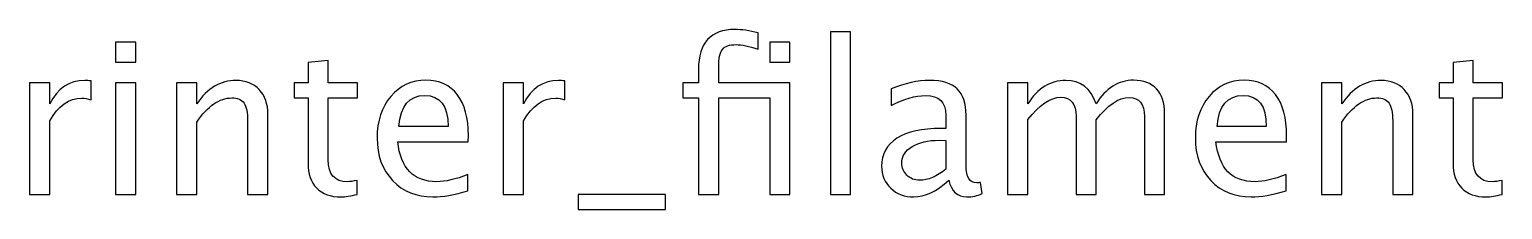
# Model space of a CAD drawing. Header units: centimetres. Extents: x -42.2 to 35.5, y -42.7 to 42.2.
# Drawn here: x 17.73 to 35.5, y 39.99 to 42.16 of the extents above; entities that cross this region are included whole.
import ezdxf

# ---------------------------------------------------------------- set-up
doc = ezdxf.new("R2010")
doc.units = ezdxf.units.CM
doc.header["$MEASUREMENT"] = 0
doc.layers.add('Layer 1', color=7, linetype='Continuous')

msp = doc.modelspace()

# ---------------------------------------------------------------- linework, layer by layer
at = {"layer": 'Layer 1'}
for points, knots in [([(25.80131, 40.17044), (25.80131, 40.17044), (25.80131, 41.33376), (25.80131, 41.33376), (25.80131, 41.33376), (25.80131, 41.33376), (25.61039, 41.33376), (25.61039, 41.33376), (25.61039, 41.33376), (25.61039, 41.33376), (25.61039, 41.51664), (25.61039, 41.51664), (25.61039, 41.51664), (25.61039, 41.51664), (25.80131, 41.51664), (25.80131, 41.51664), (25.80131, 41.51664), (25.80131, 41.51664), (25.80131, 41.67793), (25.80131, 41.67793), (25.80131, 41.67793), (25.80131, 41.99882), (25.94778, 42.15926), (26.24073, 42.15926), (26.24073, 42.15926), (26.32286, 42.15926), (26.41599, 42.14571), (26.52013, 42.11862), (26.52013, 42.11862), (26.52013, 42.11862), (26.52013, 41.92304), (26.52013, 41.92304), (26.52013, 41.92304), (26.40964, 41.9586), (26.32116, 41.97638), (26.2547, 41.97638), (26.2547, 41.97638), (26.17384, 41.97638), (26.11881, 41.95733), (26.0896, 41.91881), (26.0896, 41.91881), (26.05997, 41.88028), (26.04515, 41.80874), (26.04515, 41.70418), (26.04515, 41.70418), (26.04515, 41.70418), (26.04515, 41.51664), (26.04515, 41.51664), (26.04515, 41.51664), (26.04515, 41.51664), (26.90367, 41.51664), (26.90367, 41.51664), (26.90367, 41.51664), (26.90367, 41.51664), (26.90367, 40.17044), (26.90367, 40.17044), (26.90367, 40.17044), (26.90367, 40.17044), (26.65983, 40.17044), (26.65983, 40.17044), (26.65983, 40.17044), (26.65983, 40.17044), (26.65983, 41.33376), (26.65983, 41.33376), (26.65983, 41.33376), (26.65983, 41.33376), (26.04515, 41.33376), (26.04515, 41.33376), (26.04515, 41.33376), (26.04515, 41.33376), (26.04515, 40.17044), (26.04515, 40.17044), (26.04515, 40.17044), (26.04515, 40.17044), (25.80131, 40.17044), (25.80131, 40.17044)], [0, 0, 0, 0, 0.05, 0.05, 0.05, 0.05, 0.1, 0.1, 0.1, 0.1, 0.15, 0.15, 0.15, 0.15, 0.2, 0.2, 0.2, 0.2, 0.25, 0.25, 0.25, 0.25, 0.3, 0.3, 0.3, 0.3, 0.35, 0.35, 0.35, 0.35, 0.4, 0.4, 0.4, 0.4, 0.45, 0.45, 0.45, 0.45, 0.5, 0.5, 0.5, 0.5, 0.55, 0.55, 0.55, 0.55, 0.6, 0.6, 0.6, 0.6, 0.65, 0.65, 0.65, 0.65, 0.7, 0.7, 0.7, 0.7, 0.75, 0.75, 0.75, 0.75, 0.8, 0.8, 0.8, 0.8, 0.85, 0.85, 0.85, 0.85, 0.9, 0.9, 0.9, 0.9, 1, 1, 1, 1]), ([(27.39262, 40.17044), (27.39262, 40.17044), (27.39262, 42.12878), (27.39262, 42.12878), (27.39262, 42.12878), (27.39262, 42.12878), (27.63646, 42.12878), (27.63646, 42.12878), (27.63646, 42.12878), (27.63646, 42.12878), (27.63646, 40.17044), (27.63646, 40.17044), (27.63646, 40.17044), (27.63646, 40.17044), (27.39262, 40.17044), (27.39262, 40.17044)], [0, 0, 0, 0, 0.2, 0.2, 0.2, 0.2, 0.4, 0.4, 0.4, 0.4, 0.6, 0.6, 0.6, 0.6, 1, 1, 1, 1]), ([(18.7706, 41.76302), (18.7706, 41.76302), (18.7706, 42.00686), (18.7706, 42.00686), (18.7706, 42.00686), (18.7706, 42.00686), (19.01444, 42.00686), (19.01444, 42.00686), (19.01444, 42.00686), (19.01444, 42.00686), (19.01444, 41.76302), (19.01444, 41.76302), (19.01444, 41.76302), (19.01444, 41.76302), (18.7706, 41.76302), (18.7706, 41.76302)], [0, 0, 0, 0, 0.2, 0.2, 0.2, 0.2, 0.4, 0.4, 0.4, 0.4, 0.6, 0.6, 0.6, 0.6, 1, 1, 1, 1]), ([(26.65983, 41.76302), (26.65983, 41.76302), (26.65983, 42.00686), (26.65983, 42.00686), (26.65983, 42.00686), (26.65983, 42.00686), (26.90367, 42.00686), (26.90367, 42.00686), (26.90367, 42.00686), (26.90367, 42.00686), (26.90367, 41.76302), (26.90367, 41.76302), (26.90367, 41.76302), (26.90367, 41.76302), (26.65983, 41.76302), (26.65983, 41.76302)], [0, 0, 0, 0, 0.2, 0.2, 0.2, 0.2, 0.4, 0.4, 0.4, 0.4, 0.6, 0.6, 0.6, 0.6, 1, 1, 1, 1]), ([(21.68313, 40.17086), (21.60778, 40.15012), (21.54216, 40.13996), (21.4867, 40.13996), (21.4867, 40.13996), (21.36224, 40.13996), (21.2653, 40.17552), (21.19587, 40.24664), (21.19587, 40.24664), (21.12602, 40.31776), (21.09131, 40.4164), (21.09131, 40.54297), (21.09131, 40.54297), (21.09131, 40.54297), (21.09131, 41.33376), (21.09131, 41.33376), (21.09131, 41.33376), (21.09131, 41.33376), (20.92282, 41.33376), (20.92282, 41.33376), (20.92282, 41.33376), (20.92282, 41.33376), (20.92282, 41.51664), (20.92282, 41.51664), (20.92282, 41.51664), (20.92282, 41.51664), (21.09131, 41.51664), (21.09131, 41.51664), (21.09131, 41.51664), (21.09131, 41.51664), (21.09131, 41.76006), (21.09131, 41.76006), (21.09131, 41.76006), (21.09131, 41.76006), (21.33515, 41.78334), (21.33515, 41.78334), (21.33515, 41.78334), (21.33515, 41.78334), (21.33515, 41.51664), (21.33515, 41.51664), (21.33515, 41.51664), (21.33515, 41.51664), (21.68821, 41.51664), (21.68821, 41.51664), (21.68821, 41.51664), (21.68821, 41.51664), (21.68821, 41.33376), (21.68821, 41.33376), (21.68821, 41.33376), (21.68821, 41.33376), (21.33515, 41.33376), (21.33515, 41.33376), (21.33515, 41.33376), (21.33515, 41.33376), (21.33515, 40.587), (21.33515, 40.587), (21.33515, 40.587), (21.33515, 40.41089), (21.41177, 40.32284), (21.5646, 40.32284), (21.5646, 40.32284), (21.59719, 40.32284), (21.63656, 40.32834), (21.68313, 40.33893), (21.68313, 40.33893), (21.68313, 40.33893), (21.68313, 40.17086), (21.68313, 40.17086)], [0, 0, 0, 0, 0.05555556, 0.05555556, 0.05555556, 0.05555556, 0.11111111, 0.11111111, 0.11111111, 0.11111111, 0.16666667, 0.16666667, 0.16666667, 0.16666667, 0.22222222, 0.22222222, 0.22222222, 0.22222222, 0.27777778, 0.27777778, 0.27777778, 0.27777778, 0.33333333, 0.33333333, 0.33333333, 0.33333333, 0.38888889, 0.38888889, 0.38888889, 0.38888889, 0.44444444, 0.44444444, 0.44444444, 0.44444444, 0.5, 0.5, 0.5, 0.5, 0.55555556, 0.55555556, 0.55555556, 0.55555556, 0.61111111, 0.61111111, 0.61111111, 0.61111111, 0.66666667, 0.66666667, 0.66666667, 0.66666667, 0.72222222, 0.72222222, 0.72222222, 0.72222222, 0.77777778, 0.77777778, 0.77777778, 0.77777778, 0.83333333, 0.83333333, 0.83333333, 0.83333333, 0.88888889, 0.88888889, 0.88888889, 0.88888889, 1, 1, 1, 1]), ([(35.49436, 40.17086), (35.41901, 40.15012), (35.35339, 40.13996), (35.29793, 40.13996), (35.29793, 40.13996), (35.17347, 40.13996), (35.07653, 40.17552), (35.0071, 40.24664), (35.0071, 40.24664), (34.93725, 40.31776), (34.90254, 40.4164), (34.90254, 40.54297), (34.90254, 40.54297), (34.90254, 40.54297), (34.90254, 41.33376), (34.90254, 41.33376), (34.90254, 41.33376), (34.90254, 41.33376), (34.73405, 41.33376), (34.73405, 41.33376), (34.73405, 41.33376), (34.73405, 41.33376), (34.73405, 41.51664), (34.73405, 41.51664), (34.73405, 41.51664), (34.73405, 41.51664), (34.90254, 41.51664), (34.90254, 41.51664), (34.90254, 41.51664), (34.90254, 41.51664), (34.90254, 41.76006), (34.90254, 41.76006), (34.90254, 41.76006), (34.90254, 41.76006), (35.14638, 41.78334), (35.14638, 41.78334), (35.14638, 41.78334), (35.14638, 41.78334), (35.14638, 41.51664), (35.14638, 41.51664), (35.14638, 41.51664), (35.14638, 41.51664), (35.49944, 41.51664), (35.49944, 41.51664), (35.49944, 41.51664), (35.49944, 41.51664), (35.49944, 41.33376), (35.49944, 41.33376), (35.49944, 41.33376), (35.49944, 41.33376), (35.14638, 41.33376), (35.14638, 41.33376), (35.14638, 41.33376), (35.14638, 41.33376), (35.14638, 40.587), (35.14638, 40.587), (35.14638, 40.587), (35.14638, 40.41089), (35.223, 40.32284), (35.37583, 40.32284), (35.37583, 40.32284), (35.40842, 40.32284), (35.44779, 40.32834), (35.49436, 40.33893), (35.49436, 40.33893), (35.49436, 40.33893), (35.49436, 40.17086), (35.49436, 40.17086)], [0, 0, 0, 0, 0.05555556, 0.05555556, 0.05555556, 0.05555556, 0.11111111, 0.11111111, 0.11111111, 0.11111111, 0.16666667, 0.16666667, 0.16666667, 0.16666667, 0.22222222, 0.22222222, 0.22222222, 0.22222222, 0.27777778, 0.27777778, 0.27777778, 0.27777778, 0.33333333, 0.33333333, 0.33333333, 0.33333333, 0.38888889, 0.38888889, 0.38888889, 0.38888889, 0.44444444, 0.44444444, 0.44444444, 0.44444444, 0.5, 0.5, 0.5, 0.5, 0.55555556, 0.55555556, 0.55555556, 0.55555556, 0.61111111, 0.61111111, 0.61111111, 0.61111111, 0.66666667, 0.66666667, 0.66666667, 0.66666667, 0.72222222, 0.72222222, 0.72222222, 0.72222222, 0.77777778, 0.77777778, 0.77777778, 0.77777778, 0.83333333, 0.83333333, 0.83333333, 0.83333333, 0.88888889, 0.88888889, 0.88888889, 0.88888889, 1, 1, 1, 1]), ([(17.73132, 40.17044), (17.73132, 40.17044), (17.73132, 41.51664), (17.73132, 41.51664), (17.73132, 41.51664), (17.73132, 41.51664), (17.97516, 41.51664), (17.97516, 41.51664), (17.97516, 41.51664), (17.97516, 41.51664), (17.97516, 41.26222), (17.97516, 41.26222), (17.97516, 41.26222), (18.0721, 41.4506), (18.21265, 41.54458), (18.39722, 41.54458), (18.39722, 41.54458), (18.4222, 41.54458), (18.44845, 41.54246), (18.47554, 41.53823), (18.47554, 41.53823), (18.47554, 41.53823), (18.47554, 41.31005), (18.47554, 41.31005), (18.47554, 41.31005), (18.43321, 41.32402), (18.39595, 41.33122), (18.36378, 41.33122), (18.36378, 41.33122), (18.20884, 41.33122), (18.0793, 41.23978), (17.97516, 41.05648), (17.97516, 41.05648), (17.97516, 41.05648), (17.97516, 40.17044), (17.97516, 40.17044), (17.97516, 40.17044), (17.97516, 40.17044), (17.73132, 40.17044), (17.73132, 40.17044)], [0, 0, 0, 0, 0.09090909, 0.09090909, 0.09090909, 0.09090909, 0.18181818, 0.18181818, 0.18181818, 0.18181818, 0.27272727, 0.27272727, 0.27272727, 0.27272727, 0.36363636, 0.36363636, 0.36363636, 0.36363636, 0.45454545, 0.45454545, 0.45454545, 0.45454545, 0.54545455, 0.54545455, 0.54545455, 0.54545455, 0.63636364, 0.63636364, 0.63636364, 0.63636364, 0.72727273, 0.72727273, 0.72727273, 0.72727273, 0.81818182, 0.81818182, 0.81818182, 0.81818182, 1, 1, 1, 1]), ([(18.7706, 40.17044), (18.7706, 40.17044), (18.7706, 41.51664), (18.7706, 41.51664), (18.7706, 41.51664), (18.7706, 41.51664), (19.01444, 41.51664), (19.01444, 41.51664), (19.01444, 41.51664), (19.01444, 41.51664), (19.01444, 40.17044), (19.01444, 40.17044), (19.01444, 40.17044), (19.01444, 40.17044), (18.7706, 40.17044), (18.7706, 40.17044)], [0, 0, 0, 0, 0.2, 0.2, 0.2, 0.2, 0.4, 0.4, 0.4, 0.4, 0.6, 0.6, 0.6, 0.6, 1, 1, 1, 1]), ([(19.50466, 40.17044), (19.50466, 40.17044), (19.50466, 41.51664), (19.50466, 41.51664), (19.50466, 41.51664), (19.50466, 41.51664), (19.7485, 41.51664), (19.7485, 41.51664), (19.7485, 41.51664), (19.7485, 41.51664), (19.7485, 41.26222), (19.7485, 41.26222), (19.7485, 41.26222), (19.87762, 41.4506), (20.03594, 41.54458), (20.22306, 41.54458), (20.22306, 41.54458), (20.34074, 41.54458), (20.4343, 41.50775), (20.5033, 41.43367), (20.5033, 41.43367), (20.57231, 41.36001), (20.60702, 41.26052), (20.60702, 41.13606), (20.60702, 41.13606), (20.60702, 41.13606), (20.60702, 40.17044), (20.60702, 40.17044), (20.60702, 40.17044), (20.60702, 40.17044), (20.36318, 40.17044), (20.36318, 40.17044), (20.36318, 40.17044), (20.36318, 40.17044), (20.36318, 41.05648), (20.36318, 41.05648), (20.36318, 41.05648), (20.36318, 41.15638), (20.34836, 41.2275), (20.31915, 41.26984), (20.31915, 41.26984), (20.28952, 41.31259), (20.24084, 41.33376), (20.17268, 41.33376), (20.17268, 41.33376), (20.02282, 41.33376), (19.88143, 41.23597), (19.7485, 41.04039), (19.7485, 41.04039), (19.7485, 41.04039), (19.7485, 40.17044), (19.7485, 40.17044), (19.7485, 40.17044), (19.7485, 40.17044), (19.50466, 40.17044), (19.50466, 40.17044)], [0, 0, 0, 0, 0.06666667, 0.06666667, 0.06666667, 0.06666667, 0.13333333, 0.13333333, 0.13333333, 0.13333333, 0.2, 0.2, 0.2, 0.2, 0.26666667, 0.26666667, 0.26666667, 0.26666667, 0.33333333, 0.33333333, 0.33333333, 0.33333333, 0.4, 0.4, 0.4, 0.4, 0.46666667, 0.46666667, 0.46666667, 0.46666667, 0.53333333, 0.53333333, 0.53333333, 0.53333333, 0.6, 0.6, 0.6, 0.6, 0.66666667, 0.66666667, 0.66666667, 0.66666667, 0.73333333, 0.73333333, 0.73333333, 0.73333333, 0.8, 0.8, 0.8, 0.8, 0.86666667, 0.86666667, 0.86666667, 0.86666667, 1, 1, 1, 1]), ([(23.01917, 40.21362), (22.85534, 40.16451), (22.71522, 40.13996), (22.59838, 40.13996), (22.59838, 40.13996), (22.39899, 40.13996), (22.23685, 40.206), (22.11197, 40.33766), (22.11197, 40.33766), (21.98708, 40.46931), (21.92443, 40.63992), (21.92443, 40.84989), (21.92443, 40.84989), (21.92443, 41.05351), (21.97946, 41.22073), (22.08995, 41.35154), (22.08995, 41.35154), (22.20044, 41.48193), (22.34184, 41.54712), (22.51413, 41.54712), (22.51413, 41.54712), (22.67712, 41.54712), (22.80327, 41.48912), (22.89217, 41.37313), (22.89217, 41.37313), (22.98107, 41.25714), (23.02552, 41.09288), (23.02552, 40.87995), (23.02552, 40.87995), (23.02552, 40.87995), (23.02425, 40.80544), (23.02425, 40.80544), (23.02425, 40.80544), (23.02425, 40.80544), (22.17335, 40.80544), (22.17335, 40.80544), (22.17335, 40.80544), (22.20891, 40.48371), (22.36597, 40.32284), (22.6441, 40.32284), (22.6441, 40.32284), (22.74612, 40.32284), (22.871, 40.35163), (23.01917, 40.4092), (23.01917, 40.4092), (23.01917, 40.4092), (23.01917, 40.21362), (23.01917, 40.21362)], [0, 0, 0, 0, 0.07692308, 0.07692308, 0.07692308, 0.07692308, 0.15384615, 0.15384615, 0.15384615, 0.15384615, 0.23076923, 0.23076923, 0.23076923, 0.23076923, 0.30769231, 0.30769231, 0.30769231, 0.30769231, 0.38461538, 0.38461538, 0.38461538, 0.38461538, 0.46153846, 0.46153846, 0.46153846, 0.46153846, 0.53846154, 0.53846154, 0.53846154, 0.53846154, 0.61538462, 0.61538462, 0.61538462, 0.61538462, 0.69230769, 0.69230769, 0.69230769, 0.69230769, 0.76923077, 0.76923077, 0.76923077, 0.76923077, 0.84615385, 0.84615385, 0.84615385, 0.84615385, 1, 1, 1, 1]), ([(23.44631, 40.17044), (23.44631, 40.17044), (23.44631, 41.51664), (23.44631, 41.51664), (23.44631, 41.51664), (23.44631, 41.51664), (23.69015, 41.51664), (23.69015, 41.51664), (23.69015, 41.51664), (23.69015, 41.51664), (23.69015, 41.26222), (23.69015, 41.26222), (23.69015, 41.26222), (23.78709, 41.4506), (23.92764, 41.54458), (24.11221, 41.54458), (24.11221, 41.54458), (24.13719, 41.54458), (24.16344, 41.54246), (24.19053, 41.53823), (24.19053, 41.53823), (24.19053, 41.53823), (24.19053, 41.31005), (24.19053, 41.31005), (24.19053, 41.31005), (24.1482, 41.32402), (24.11094, 41.33122), (24.07877, 41.33122), (24.07877, 41.33122), (23.92383, 41.33122), (23.79429, 41.23978), (23.69015, 41.05648), (23.69015, 41.05648), (23.69015, 41.05648), (23.69015, 40.17044), (23.69015, 40.17044), (23.69015, 40.17044), (23.69015, 40.17044), (23.44631, 40.17044), (23.44631, 40.17044)], [0, 0, 0, 0, 0.09090909, 0.09090909, 0.09090909, 0.09090909, 0.18181818, 0.18181818, 0.18181818, 0.18181818, 0.27272727, 0.27272727, 0.27272727, 0.27272727, 0.36363636, 0.36363636, 0.36363636, 0.36363636, 0.45454545, 0.45454545, 0.45454545, 0.45454545, 0.54545455, 0.54545455, 0.54545455, 0.54545455, 0.63636364, 0.63636364, 0.63636364, 0.63636364, 0.72727273, 0.72727273, 0.72727273, 0.72727273, 0.81818182, 0.81818182, 0.81818182, 0.81818182, 1, 1, 1, 1]), ([(28.82052, 40.34189), (28.67405, 40.20727), (28.53308, 40.13996), (28.39761, 40.13996), (28.39761, 40.13996), (28.28628, 40.13996), (28.19357, 40.17467), (28.12033, 40.24452), (28.12033, 40.24452), (28.04667, 40.31437), (28.00984, 40.40243), (28.00984, 40.50868), (28.00984, 40.50868), (28.00984, 40.65558), (28.07165, 40.76861), (28.19526, 40.84735), (28.19526, 40.84735), (28.31887, 40.92609), (28.49625, 40.96546), (28.72739, 40.96546), (28.72739, 40.96546), (28.72739, 40.96546), (28.78454, 40.96546), (28.78454, 40.96546), (28.78454, 40.96546), (28.78454, 40.96546), (28.78454, 41.1276), (28.78454, 41.1276), (28.78454, 41.1276), (28.78454, 41.28381), (28.70326, 41.3617), (28.54028, 41.3617), (28.54028, 41.3617), (28.41412, 41.3617), (28.27612, 41.32191), (28.12668, 41.24232), (28.12668, 41.24232), (28.12668, 41.24232), (28.12668, 41.44298), (28.12668, 41.44298), (28.12668, 41.44298), (28.29093, 41.51071), (28.44587, 41.54458), (28.59108, 41.54458), (28.59108, 41.54458), (28.74051, 41.54458), (28.851, 41.51071), (28.9217, 41.44256), (28.9217, 41.44256), (28.99282, 41.3744), (29.02838, 41.26941), (29.02838, 41.1276), (29.02838, 41.1276), (29.02838, 41.1276), (29.02838, 40.51927), (29.02838, 40.51927), (29.02838, 40.51927), (29.02838, 40.37999), (29.07114, 40.31014), (29.15707, 40.31014), (29.15707, 40.31014), (29.16766, 40.31014), (29.18332, 40.31183), (29.20406, 40.31522), (29.20406, 40.31522), (29.20406, 40.31522), (29.22142, 40.17975), (29.22142, 40.17975), (29.22142, 40.17975), (29.16596, 40.15308), (29.105, 40.13996), (29.03812, 40.13996), (29.03812, 40.13996), (28.92424, 40.13996), (28.85185, 40.20727), (28.82052, 40.34189)], [0, 0, 0, 0, 0.05, 0.05, 0.05, 0.05, 0.1, 0.1, 0.1, 0.1, 0.15, 0.15, 0.15, 0.15, 0.2, 0.2, 0.2, 0.2, 0.25, 0.25, 0.25, 0.25, 0.3, 0.3, 0.3, 0.3, 0.35, 0.35, 0.35, 0.35, 0.4, 0.4, 0.4, 0.4, 0.45, 0.45, 0.45, 0.45, 0.5, 0.5, 0.5, 0.5, 0.55, 0.55, 0.55, 0.55, 0.6, 0.6, 0.6, 0.6, 0.65, 0.65, 0.65, 0.65, 0.7, 0.7, 0.7, 0.7, 0.75, 0.75, 0.75, 0.75, 0.8, 0.8, 0.8, 0.8, 0.85, 0.85, 0.85, 0.85, 0.9, 0.9, 0.9, 0.9, 1, 1, 1, 1]), ([(29.52918, 40.17044), (29.52918, 40.17044), (29.52918, 41.51664), (29.52918, 41.51664), (29.52918, 41.51664), (29.52918, 41.51664), (29.77302, 41.51664), (29.77302, 41.51664), (29.77302, 41.51664), (29.77302, 41.51664), (29.77302, 41.26222), (29.77302, 41.26222), (29.77302, 41.26222), (29.89198, 41.4506), (30.04438, 41.54458), (30.23107, 41.54458), (30.23107, 41.54458), (30.41098, 41.54458), (30.53333, 41.4506), (30.59852, 41.26222), (30.59852, 41.26222), (30.71409, 41.45229), (30.8648, 41.54712), (31.04979, 41.54712), (31.04979, 41.54712), (31.1679, 41.54712), (31.25977, 41.51241), (31.32538, 41.44256), (31.32538, 41.44256), (31.391, 41.37271), (31.42402, 41.27492), (31.42402, 41.14919), (31.42402, 41.14919), (31.42402, 41.14919), (31.42402, 40.17044), (31.42402, 40.17044), (31.42402, 40.17044), (31.42402, 40.17044), (31.18018, 40.17044), (31.18018, 40.17044), (31.18018, 40.17044), (31.18018, 40.17044), (31.18018, 41.10897), (31.18018, 41.10897), (31.18018, 41.10897), (31.18018, 41.26222), (31.11922, 41.33884), (30.9973, 41.33884), (30.9973, 41.33884), (30.87072, 41.33884), (30.7378, 41.24952), (30.59852, 41.07045), (30.59852, 41.07045), (30.59852, 41.07045), (30.59852, 40.17044), (30.59852, 40.17044), (30.59852, 40.17044), (30.59852, 40.17044), (30.35468, 40.17044), (30.35468, 40.17044), (30.35468, 40.17044), (30.35468, 40.17044), (30.35468, 41.10982), (30.35468, 41.10982), (30.35468, 41.10982), (30.35468, 41.26433), (30.29287, 41.34138), (30.16884, 41.34138), (30.16884, 41.34138), (30.04565, 41.34138), (29.91357, 41.25163), (29.77302, 41.07172), (29.77302, 41.07172), (29.77302, 41.07172), (29.77302, 40.17044), (29.77302, 40.17044), (29.77302, 40.17044), (29.77302, 40.17044), (29.52918, 40.17044), (29.52918, 40.17044)], [0, 0, 0, 0, 0.04761905, 0.04761905, 0.04761905, 0.04761905, 0.0952381, 0.0952381, 0.0952381, 0.0952381, 0.14285714, 0.14285714, 0.14285714, 0.14285714, 0.19047619, 0.19047619, 0.19047619, 0.19047619, 0.23809524, 0.23809524, 0.23809524, 0.23809524, 0.28571429, 0.28571429, 0.28571429, 0.28571429, 0.33333333, 0.33333333, 0.33333333, 0.33333333, 0.38095238, 0.38095238, 0.38095238, 0.38095238, 0.42857143, 0.42857143, 0.42857143, 0.42857143, 0.47619048, 0.47619048, 0.47619048, 0.47619048, 0.52380952, 0.52380952, 0.52380952, 0.52380952, 0.57142857, 0.57142857, 0.57142857, 0.57142857, 0.61904762, 0.61904762, 0.61904762, 0.61904762, 0.66666667, 0.66666667, 0.66666667, 0.66666667, 0.71428571, 0.71428571, 0.71428571, 0.71428571, 0.76190476, 0.76190476, 0.76190476, 0.76190476, 0.80952381, 0.80952381, 0.80952381, 0.80952381, 0.85714286, 0.85714286, 0.85714286, 0.85714286, 0.9047619, 0.9047619, 0.9047619, 0.9047619, 1, 1, 1, 1]), ([(32.88875, 40.21362), (32.72492, 40.16451), (32.5848, 40.13996), (32.46796, 40.13996), (32.46796, 40.13996), (32.26857, 40.13996), (32.10643, 40.206), (31.98155, 40.33766), (31.98155, 40.33766), (31.85666, 40.46931), (31.79401, 40.63992), (31.79401, 40.84989), (31.79401, 40.84989), (31.79401, 41.05351), (31.84904, 41.22073), (31.95953, 41.35154), (31.95953, 41.35154), (32.07002, 41.48193), (32.21142, 41.54712), (32.38371, 41.54712), (32.38371, 41.54712), (32.5467, 41.54712), (32.67285, 41.48912), (32.76175, 41.37313), (32.76175, 41.37313), (32.85065, 41.25714), (32.8951, 41.09288), (32.8951, 40.87995), (32.8951, 40.87995), (32.8951, 40.87995), (32.89383, 40.80544), (32.89383, 40.80544), (32.89383, 40.80544), (32.89383, 40.80544), (32.04293, 40.80544), (32.04293, 40.80544), (32.04293, 40.80544), (32.07849, 40.48371), (32.23555, 40.32284), (32.51368, 40.32284), (32.51368, 40.32284), (32.6157, 40.32284), (32.74058, 40.35163), (32.88875, 40.4092), (32.88875, 40.4092), (32.88875, 40.4092), (32.88875, 40.21362), (32.88875, 40.21362)], [0, 0, 0, 0, 0.07692308, 0.07692308, 0.07692308, 0.07692308, 0.15384615, 0.15384615, 0.15384615, 0.15384615, 0.23076923, 0.23076923, 0.23076923, 0.23076923, 0.30769231, 0.30769231, 0.30769231, 0.30769231, 0.38461538, 0.38461538, 0.38461538, 0.38461538, 0.46153846, 0.46153846, 0.46153846, 0.46153846, 0.53846154, 0.53846154, 0.53846154, 0.53846154, 0.61538462, 0.61538462, 0.61538462, 0.61538462, 0.69230769, 0.69230769, 0.69230769, 0.69230769, 0.76923077, 0.76923077, 0.76923077, 0.76923077, 0.84615385, 0.84615385, 0.84615385, 0.84615385, 1, 1, 1, 1]), ([(33.31589, 40.17044), (33.31589, 40.17044), (33.31589, 41.51664), (33.31589, 41.51664), (33.31589, 41.51664), (33.31589, 41.51664), (33.55973, 41.51664), (33.55973, 41.51664), (33.55973, 41.51664), (33.55973, 41.51664), (33.55973, 41.26222), (33.55973, 41.26222), (33.55973, 41.26222), (33.68885, 41.4506), (33.84717, 41.54458), (34.03429, 41.54458), (34.03429, 41.54458), (34.15197, 41.54458), (34.24553, 41.50775), (34.31453, 41.43367), (34.31453, 41.43367), (34.38354, 41.36001), (34.41825, 41.26052), (34.41825, 41.13606), (34.41825, 41.13606), (34.41825, 41.13606), (34.41825, 40.17044), (34.41825, 40.17044), (34.41825, 40.17044), (34.41825, 40.17044), (34.17441, 40.17044), (34.17441, 40.17044), (34.17441, 40.17044), (34.17441, 40.17044), (34.17441, 41.05648), (34.17441, 41.05648), (34.17441, 41.05648), (34.17441, 41.15638), (34.15959, 41.2275), (34.13038, 41.26984), (34.13038, 41.26984), (34.10075, 41.31259), (34.05207, 41.33376), (33.98391, 41.33376), (33.98391, 41.33376), (33.83405, 41.33376), (33.69266, 41.23597), (33.55973, 41.04039), (33.55973, 41.04039), (33.55973, 41.04039), (33.55973, 40.17044), (33.55973, 40.17044), (33.55973, 40.17044), (33.55973, 40.17044), (33.31589, 40.17044), (33.31589, 40.17044)], [0, 0, 0, 0, 0.06666667, 0.06666667, 0.06666667, 0.06666667, 0.13333333, 0.13333333, 0.13333333, 0.13333333, 0.2, 0.2, 0.2, 0.2, 0.26666667, 0.26666667, 0.26666667, 0.26666667, 0.33333333, 0.33333333, 0.33333333, 0.33333333, 0.4, 0.4, 0.4, 0.4, 0.46666667, 0.46666667, 0.46666667, 0.46666667, 0.53333333, 0.53333333, 0.53333333, 0.53333333, 0.6, 0.6, 0.6, 0.6, 0.66666667, 0.66666667, 0.66666667, 0.66666667, 0.73333333, 0.73333333, 0.73333333, 0.73333333, 0.8, 0.8, 0.8, 0.8, 0.86666667, 0.86666667, 0.86666667, 0.86666667, 1, 1, 1, 1]), ([(22.18605, 40.98832), (22.18605, 40.98832), (22.78041, 40.98832), (22.78041, 40.98832), (22.78041, 40.98832), (22.78041, 41.23893), (22.68685, 41.36424), (22.50016, 41.36424), (22.50016, 41.36424), (22.3122, 41.36424), (22.20764, 41.23893), (22.18605, 40.98832)], [0, 0, 0, 0, 0.25, 0.25, 0.25, 0.25, 0.5, 0.5, 0.5, 0.5, 1, 1, 1, 1]), ([(32.05563, 40.98832), (32.05563, 40.98832), (32.64999, 40.98832), (32.64999, 40.98832), (32.64999, 40.98832), (32.64999, 41.23893), (32.55643, 41.36424), (32.36974, 41.36424), (32.36974, 41.36424), (32.18178, 41.36424), (32.07722, 41.23893), (32.05563, 40.98832)], [0, 0, 0, 0, 0.25, 0.25, 0.25, 0.25, 0.5, 0.5, 0.5, 0.5, 1, 1, 1, 1]), ([(28.78454, 40.47482), (28.78454, 40.47482), (28.78454, 40.82068), (28.78454, 40.82068), (28.78454, 40.82068), (28.78454, 40.82068), (28.70622, 40.82322), (28.70622, 40.82322), (28.70622, 40.82322), (28.57076, 40.82322), (28.46154, 40.79824), (28.37814, 40.74829), (28.37814, 40.74829), (28.29517, 40.69791), (28.25368, 40.63145), (28.25368, 40.54848), (28.25368, 40.54848), (28.25368, 40.49048), (28.27442, 40.44137), (28.31549, 40.40116), (28.31549, 40.40116), (28.35697, 40.36094), (28.40735, 40.34062), (28.46704, 40.34062), (28.46704, 40.34062), (28.56864, 40.34062), (28.67447, 40.38549), (28.78454, 40.47482)], [0, 0, 0, 0, 0.125, 0.125, 0.125, 0.125, 0.25, 0.25, 0.25, 0.25, 0.375, 0.375, 0.375, 0.375, 0.5, 0.5, 0.5, 0.5, 0.625, 0.625, 0.625, 0.625, 0.75, 0.75, 0.75, 0.75, 1, 1, 1, 1]), ([(24.34843, 39.98756), (24.34843, 39.98756), (24.34843, 40.17044), (24.34843, 40.17044), (24.34843, 40.17044), (24.34843, 40.17044), (25.40507, 40.17044), (25.40507, 40.17044), (25.40507, 40.17044), (25.40507, 40.17044), (25.40507, 39.98756), (25.40507, 39.98756), (25.40507, 39.98756), (25.40507, 39.98756), (24.34843, 39.98756), (24.34843, 39.98756)], [0, 0, 0, 0, 0.2, 0.2, 0.2, 0.2, 0.4, 0.4, 0.4, 0.4, 0.6, 0.6, 0.6, 0.6, 1, 1, 1, 1])]:
    msp.add_open_spline(points, degree=3, knots=knots, dxfattribs=at)

doc.saveas('drawing.dxf')
